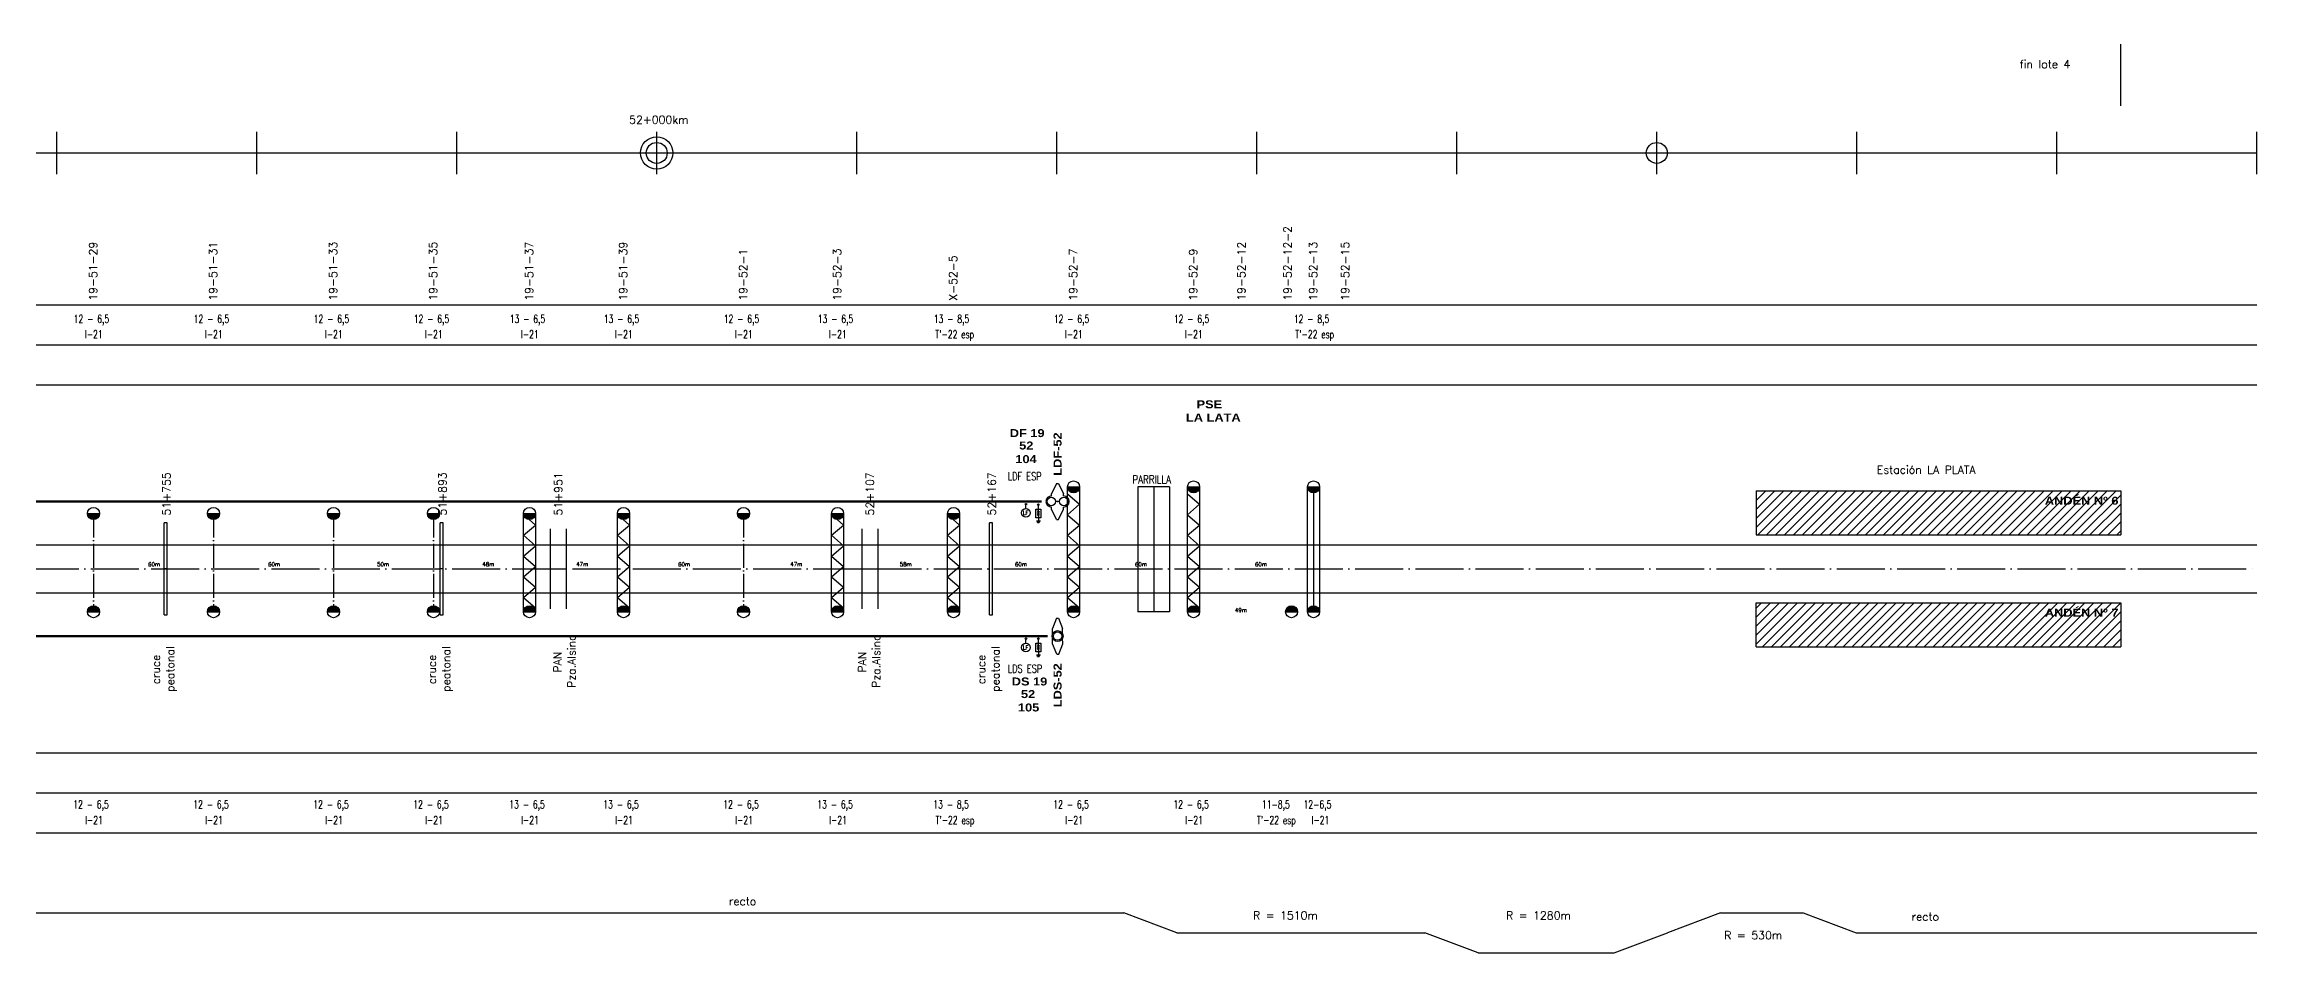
# Model space of a CAD drawing. Header units: millimetres. Extents: x 63 to 27368, y 135 to 1565.
# Drawn here: x 26262 to 27368, y 135 to 589 of the extents above; entities that cross this region are included whole.
import ezdxf

# ---------------------------------------------------------------- set-up
doc = ezdxf.new("R2010")
doc.units = ezdxf.units.MM
doc.linetypes.add('ACAD_ISO04W100', pattern=[30, 24, -3, 0, -3])
for name, color, linetype in [('CARTELES', 7, 'Continuous'), ('catenaria via ascendente', 7, 'Continuous'), ('catenaria vía descendente', 7, 'Continuous'), ('Descargadores', 30, 'Continuous'), ('Eje de entrevías', 254, 'Continuous'), ('ESQUEMA', 7, 'Continuous'), ('LDF', 5, 'Continuous'), ('LDS', 1, 'Continuous'), ('longitud vano', 7, 'Continuous'), ('Nº de poste', 6, 'Continuous'), ('progresivas', 4, 'Continuous'), ('retención LDF-LDS', 6, 'Continuous'), ('TEXTOS', 3, 'Continuous')]:
    doc.layers.add(name, color=color, linetype=linetype)
doc.styles.add('ROMANS', font='romans.shx', dxfattribs={"width": 0.7})
doc.styles.add('SIMPLEX', font='simplex.shx', dxfattribs={"width": 0.75})
doc.styles.add('STYLE1', font='romans.shx')
doc.styles.add('TEXTO_SELLO', font='')
doc.styles.get('TEXTO_SELLO').set_extended_font_data('Arial Black', bold=True)

# ---------------------------------------------------------------- blocks, each defined once
blk = doc.blocks.new('Retención LDS')
at = {"layer": 'retención LDF-LDS', "color": 4}
for p, q in [((-0.6, 9), (-2.6, 3.8)), ((-2.5, 1), (-2.6, 3.8)), ((-0.6, 9), (0.4, 9)), ((0.4, 9), (2.5, 3.8)), ((2.5, 1.1), (2.5, 3.8)), ((-2.5, -3.8), (-2.5, -1.1)), ((-0.4, -9), (-2.5, -3.8)), ((-0.4, -9), (0.6, -9)), ((0.6, -9), (2.6, -3.8)), ((2.6, -3.8), (2.5, -1))]:
    blk.add_line(p, q, dxfattribs=at)
for radius in [2.73, 2.1]:
    blk.add_circle((0, 0), radius, dxfattribs=at)
blk = doc.blocks.new('Retención LDF')
at = {"color": 5}
blk.add_circle((0, 0), 0.128, dxfattribs=at)
at = {"layer": 'retención LDF-LDS', "color": 5}
for p, q in [((-0.5, 9), (-3, 3.8)), ((-3, 2.8), (-3, 3.8)), ((1, 0), (-1, 0)), ((-0.5, 9), (0.5, 9)), ((0.5, 9), (3, 3.8)), ((3, 2.8), (3, 3.8)), ((-3, -3.8), (-3, -2.8)), ((-0.5, -9), (-3, -3.8)), ((-0.5, -9), (0.5, -9)), ((0.5, -9), (3, -3.8)), ((3, -3.8), (3, -2.8))]:
    blk.add_line(p, q, dxfattribs=at)
for centre in [(-3.1, 0), (3.1, 0)]:
    blk.add_circle(centre, 2.1, dxfattribs=at)
for centre, start, end in [((-3, 0), 90, 270), ((3, 0), 270, 90)]:
    blk.add_arc(centre, 2.79, start, end, dxfattribs=at)
blk = doc.blocks.new('Descargador')
at = {"color": 30}
for p, q in [((0, -3.8), (0, 0)), ((0, -4), (-0.5, -3.1)), ((0, -4.8), (-0.5, -3.9)), ((0, -5.6), (-0.5, -4.7)), ((0, -4), (0.5, -3.1)), ((0, -4.8), (0.5, -3.9)), ((0, -5.6), (0.5, -4.7))]:
    blk.add_line(p, q, dxfattribs=at)
at = {"layer": 'Descargadores', "color": 30}
for p, q in [((-1, -8.1), (1, -8.1)), ((-0.7, -8.5), (0.7, -8.5)), ((-0.4, -8.9), (0.4, -8.9)), ((0, -5.6), (0, -8.1))]:
    blk.add_line(p, q, dxfattribs=at)
blk.add_lwpolyline([(-1.3, -2.3), (1.3, -2.3), (1.3, -6.6), (-1.3, -6.6)], close=True, dxfattribs=at)
blk.add_circle((0, 0), 0.381, dxfattribs=at)
blk = doc.blocks.new('Localizador falla')
at = {"color": 30}
blk.add_line((0, -2.2), (0, 0), dxfattribs=at)
at = {"layer": 'Descargadores', "color": 30}
for centre, radius in [((0, 0), 0.381), ((0, -4.4), 2.18)]:
    blk.add_circle(centre, radius, dxfattribs=at)
at = {"layer": 'ESQUEMA', "color": 7, "style": 'ROMANS', "width": 0.9}
blk.add_text('LF', height=2, dxfattribs=at).set_placement((-1.5, -5.4))

msp = doc.modelspace()

# ---------------------------------------------------------------- hatches: boundary and pattern name
for points in [[(26779.6, 368), (26773.6, 368, 1)], [(26839.6, 368), (26833.6, 368, 1)], [(26899.6, 368), (26893.6, 368, 1)], [(26289.6, 354.7), (26283.6, 354.7, 1)], [(26349.6, 354.7), (26343.6, 354.7, 1)], [(26409.6, 354.7), (26403.6, 354.7, 1)], [(26459.6, 354.7), (26453.6, 354.7, 1)], [(26507.6, 354.7), (26501.6, 354.7, 1)], [(26554.6, 354.7), (26548.6, 354.7, 1)], [(26614.6, 354.7), (26608.6, 354.7, 1)], [(26661.6, 354.7), (26655.6, 354.7, 1)], [(26719.6, 354.7), (26713.6, 354.7, 1)], [(26289.6, 305.6), (26283.6, 305.6, -1)], [(26349.6, 305.6), (26343.6, 305.6, -1)], [(26409.6, 305.6), (26403.6, 305.6, -1)], [(26459.6, 305.6), (26453.6, 305.6, -1)], [(26507.6, 305.6), (26501.6, 305.6, -1)], [(26554.6, 305.6), (26548.6, 305.6, -1)], [(26614.6, 305.6), (26608.6, 305.6, -1)], [(26661.6, 305.6), (26655.6, 305.6, -1)], [(26719.6, 305.6), (26713.6, 305.6, -1)], [(26779.6, 305.6), (26773.6, 305.6, -1)], [(26839.6, 305.6), (26833.6, 305.6, -1)], [(26888.6, 305.6), (26882.6, 305.6, -1)], [(26899.6, 305.6), (26893.6, 305.6, -1)]]:
    msp.add_hatch(color=256).paths.add_polyline_path(points)
h = msp.add_hatch()
h.set_pattern_fill('ANSI31', color=8, style=0)
h.paths.add_polyline_path([(27300.2, 366), (27117.9, 366), (27117.9, 344), (27300.2, 344)])
h = msp.add_hatch()
h.set_pattern_fill('ANSI31', color=8, style=0)
h.paths.add_polyline_path([(27300.2, 310), (27117.9, 310), (27117.9, 288), (27300.2, 288)])

# ---------------------------------------------------------------- linework, layer by layer
for p, q in [((27300.2, 558.5), (27300.2, 589.4)), ((26268.2, 524.4), (26268.2, 545.6)), ((26368.2, 524.4), (26368.2, 545.6)), ((26468.2, 524.4), (26468.2, 545.6)), ((26568.2, 524.4), (26568.2, 545.6)), ((26668.2, 524.4), (26668.2, 545.6)), ((26768.2, 524.4), (26768.2, 545.6)), ((26868.2, 524.4), (26868.2, 545.6)), ((26968.2, 524.4), (26968.2, 545.6)), ((27068.2, 524.4), (27068.2, 545.6)), ((27168.2, 524.4), (27168.2, 545.6)), ((27268.2, 524.4), (27268.2, 545.6)), ((27368.2, 524.4), (27368.2, 545.6)), ((68.2, 535), (27368.2, 535)), ((68.2, 459), (27368.2, 459)), ((68.2, 439), (27368.2, 439)), ((68.2, 419), (27368.2, 419)), ((26773.6, 368), (26779.6, 368)), ((26773.6, 305.6), (26773.6, 368)), ((26773.6, 367.4), (26773.6, 367.4)), ((26779.6, 368), (26779.6, 305.6)), ((26779.6, 367.5), (26779.6, 367.5)), ((26833.6, 368), (26839.6, 368)), ((26833.6, 305.6), (26833.6, 368)), ((26833.6, 367.4), (26833.6, 367.4)), ((26839.6, 368), (26839.6, 305.6)), ((26839.6, 367.5), (26839.6, 367.5)), ((26893.6, 368), (26899.6, 368)), ((26893.6, 305.6), (26893.6, 368)), ((26893.6, 367.4), (26893.6, 367.4)), ((26896.6, 368), (26896.6, 305.6)), ((26899.6, 368), (26899.6, 305.6)), ((26899.6, 367.5), (26899.6, 367.5)), ((27117.9, 366), (27117.9, 344)), ((27117.9, 366), (27300.2, 366)), ((27300.2, 366), (27300.2, 344)), ((26283.6, 354.7), (26289.6, 354.7)), ((26343.6, 354.7), (26349.6, 354.7)), ((26403.6, 354.7), (26409.6, 354.7)), ((26453.6, 354.7), (26459.6, 354.7)), ((26501.6, 354.7), (26507.6, 354.7)), ((26501.6, 305.6), (26501.6, 354.7)), ((26501.6, 354.1), (26501.6, 354.1)), ((26507.6, 354.7), (26507.6, 305.6)), ((26507.6, 354.2), (26507.6, 354.3)), ((26548.6, 354.7), (26554.6, 354.7)), ((26548.6, 305.6), (26548.6, 354.7)), ((26548.6, 354.1), (26548.6, 354.1)), ((26554.6, 354.7), (26554.6, 305.6)), ((26554.6, 354.2), (26554.6, 354.3)), ((26608.6, 354.7), (26614.6, 354.7)), ((26655.6, 354.7), (26661.6, 354.7)), ((26655.6, 305.6), (26655.6, 354.7)), ((26655.6, 354.1), (26655.6, 354.1)), ((26661.6, 354.7), (26661.6, 305.6)), ((26661.6, 354.2), (26661.6, 354.3)), ((26713.6, 354.7), (26719.6, 354.7)), ((26713.6, 305.6), (26713.6, 354.7)), ((26713.6, 354.1), (26713.6, 354.1)), ((26719.6, 354.7), (26719.6, 305.6)), ((26719.6, 354.2), (26719.6, 354.3)), ((26773.6, 364.5), (26779.6, 359.3)), ((26773.6, 354.1), (26779.6, 359.3)), ((26773.6, 354.1), (26779.6, 348.9)), ((26833.6, 364.5), (26839.6, 359.3)), ((26833.6, 354.1), (26839.6, 359.3)), ((26833.6, 354.1), (26839.6, 348.9)), ((26322, 304.1), (26322, 350)), ((26323.5, 350), (26322, 350)), ((26323.5, 304.1), (26323.5, 350)), ((26460, 304.1), (26460, 350)), ((26461.5, 350), (26460, 350)), ((26461.5, 304.1), (26461.5, 350)), ((26501.6, 343.8), (26507.6, 348.9)), ((26501.6, 343.8), (26507.6, 338.6)), ((26504.4, 351.7), (26507.6, 348.9)), ((26514.9, 347), (26514.9, 307)), ((26522.9, 347), (26522.9, 307)), ((26548.6, 343.8), (26554.6, 348.9)), ((26548.6, 343.8), (26554.6, 338.6)), ((26551.4, 351.7), (26554.6, 348.9)), ((26655.6, 343.8), (26661.6, 348.9)), ((26655.6, 343.8), (26661.6, 338.6)), ((26658.4, 351.7), (26661.6, 348.9)), ((26670.8, 347), (26670.8, 307)), ((26678.8, 347), (26678.8, 307)), ((26713.6, 343.8), (26719.6, 348.9)), ((26713.6, 343.8), (26719.6, 338.6)), ((26716.4, 351.7), (26719.6, 348.9)), ((26734.6, 304.1), (26734.6, 350)), ((26736.1, 350), (26734.6, 350)), ((26736.1, 304.1), (26736.1, 350)), ((26773.6, 343.8), (26779.6, 348.9)), ((26773.6, 343.8), (26779.6, 338.6)), ((26833.6, 343.8), (26839.6, 348.9)), ((26833.6, 343.8), (26839.6, 338.6)), ((27117.9, 344), (27300.2, 344)), ((26501.6, 333.4), (26507.6, 338.6)), ((26501.6, 333.4), (26507.6, 328.2)), ((26548.6, 333.4), (26554.6, 338.6)), ((26548.6, 333.4), (26554.6, 328.2)), ((26655.6, 333.4), (26661.6, 338.6)), ((26655.6, 333.4), (26661.6, 328.2)), ((26713.6, 333.4), (26719.6, 338.6)), ((26713.6, 333.4), (26719.6, 328.2)), ((26773.6, 333.4), (26779.6, 338.6)), ((26773.6, 333.4), (26779.6, 328.2)), ((26833.6, 333.4), (26839.6, 338.6)), ((26833.6, 333.4), (26839.6, 328.2)), ((26323.5, 327), (26322, 327)), ((26461.5, 327), (26460, 327)), ((26501.6, 323), (26507.6, 328.2)), ((26501.6, 323), (26507.6, 317.8)), ((26514.9, 327), (26522.9, 327)), ((26548.6, 323), (26554.6, 328.2)), ((26548.6, 323), (26554.6, 317.8)), ((26655.6, 323), (26661.6, 328.2)), ((26655.6, 323), (26661.6, 317.8)), ((26670.8, 327), (26678.8, 327)), ((26713.6, 323), (26719.6, 328.2)), ((26713.6, 323), (26719.6, 317.8)), ((26773.6, 323), (26779.6, 328.2)), ((26773.6, 323), (26779.6, 317.8)), ((26833.6, 323), (26839.6, 328.2)), ((26833.6, 323), (26839.6, 317.8)), ((26501.6, 312.7), (26507.6, 317.8)), ((26501.6, 312.7), (26507.6, 307.5)), ((26548.6, 312.7), (26554.6, 317.8)), ((26548.6, 312.7), (26554.6, 307.5)), ((26655.6, 312.7), (26661.6, 317.8)), ((26655.6, 312.7), (26661.6, 307.5)), ((26713.6, 312.7), (26719.6, 317.8)), ((26713.6, 312.7), (26719.6, 307.5)), ((26773.6, 312.7), (26779.6, 317.8)), ((26773.6, 312.7), (26779.6, 307.5)), ((26833.6, 312.7), (26839.6, 317.8)), ((26833.6, 312.7), (26839.6, 307.5)), ((27117.9, 288), (27117.9, 310)), ((27117.9, 310), (27300.2, 310)), ((27300.2, 310), (27300.2, 288)), ((26283.6, 305.6), (26289.6, 305.6)), ((26322, 304.1), (26323.5, 304.1)), ((26343.6, 305.6), (26349.6, 305.6)), ((26403.6, 305.6), (26409.6, 305.6)), ((26453.6, 305.6), (26459.6, 305.6)), ((26460, 304.1), (26461.5, 304.1)), ((26501.6, 305.6), (26507.6, 305.6)), ((26507.2, 307.1), (26507.6, 307.5)), ((26548.6, 305.6), (26554.6, 305.6)), ((26554.2, 307.1), (26554.6, 307.5)), ((26608.6, 305.6), (26614.6, 305.6)), ((26655.6, 305.6), (26661.6, 305.6)), ((26661.2, 307.1), (26661.6, 307.5)), ((26713.6, 305.6), (26719.6, 305.6)), ((26719.2, 307.1), (26719.6, 307.5)), ((26734.6, 304.1), (26736.1, 304.1)), ((26773.6, 305.6), (26779.6, 305.6)), ((26779.2, 307.1), (26779.6, 307.5)), ((26833.6, 305.6), (26839.6, 305.6)), ((26839.2, 307.1), (26839.6, 307.5)), ((26882.6, 305.6), (26888.6, 305.6)), ((26893.6, 305.6), (26899.6, 305.6)), ((27117.9, 288), (27300.2, 288)), ((68.2, 235), (27368.2, 235)), ((68.2, 215), (27368.2, 215)), ((68.2, 195), (27368.2, 195)), ((23583.7, 155), (26801.7, 155)), ((26828.3, 145), (26801.7, 155)), ((27100.1, 155), (27073.5, 145)), ((27100.1, 155), (27141.3, 155)), ((27141.3, 155), (27167.9, 145)), ((26828.3, 145), (26952.3, 145)), ((26978.9, 135), (26952.3, 145)), ((27046.9, 135), (27073.5, 145)), ((27167.9, 145), (27368.2, 145)), ((26978.9, 135), (27046.9, 135))]:
    msp.add_line(p, q)
at = {"color": 5}
for p, q in [((26808.7, 368), (26808.7, 305.6)), ((26824.6, 368), (26808.7, 368)), ((26816.7, 368), (26816.7, 305.6)), ((26824.6, 368), (26824.6, 305.6)), ((26824.6, 305.6), (26808.7, 305.6))]:
    msp.add_line(p, q, dxfattribs=at)
at = {"linetype": 'ACAD_ISO04W100', "ltscale": 0.5}
for p, q in [((26286.6, 354.7), (26286.6, 305.6)), ((26346.6, 354.7), (26346.6, 305.6)), ((26406.6, 354.7), (26406.6, 305.6)), ((26456.6, 354.7), (26456.6, 305.6)), ((26611.6, 354.7), (26611.6, 305.6))]:
    msp.add_line(p, q, dxfattribs=at)
for centre, radius in [((26568.2, 535), 8.09), ((26568.2, 535), 5.24), ((27068.2, 535), 5.24), ((26776.6, 368), 3), ((26836.6, 368), 3), ((26896.6, 368), 3), ((26286.6, 354.7), 3), ((26346.6, 354.7), 3), ((26406.6, 354.7), 3), ((26456.6, 354.7), 3), ((26504.6, 354.7), 3), ((26551.6, 354.7), 3), ((26611.6, 354.7), 3), ((26658.6, 354.7), 3), ((26716.6, 354.7), 3), ((26286.6, 305.6), 3), ((26346.6, 305.6), 3), ((26406.6, 305.6), 3), ((26456.6, 305.6), 3), ((26504.6, 305.6), 3), ((26551.6, 305.6), 3), ((26611.6, 305.6), 3), ((26658.6, 305.6), 3), ((26716.6, 305.6), 3), ((26776.6, 305.6), 3), ((26836.6, 305.6), 3), ((26885.6, 305.6), 3), ((26896.6, 305.6), 3)]:
    msp.add_circle(centre, radius)
at = {"layer": 'catenaria via ascendente'}
for p, q in [((68.2, 339), (27368.2, 339)), ((68.2, 315), (26873.7, 315))]:
    msp.add_line(p, q, dxfattribs=at)
at = {"layer": 'catenaria vía descendente'}
msp.add_line((17302.1, 315), (27368.2, 315), dxfattribs=at)
at = {"layer": 'Eje de entrevías', "linetype": 'ACAD_ISO04W100'}
msp.add_line((68.2, 327), (27368.2, 327), dxfattribs=at)
at = {"layer": 'LDF', "lineweight": 50}
msp.add_line((25210.6, 360.7), (26760.6, 360.7), dxfattribs=at)
at = {"layer": 'LDS', "lineweight": 50}
msp.add_line((25207.6, 293.4), (26763.6, 293.4), dxfattribs=at)

# ---------------------------------------------------------------- block references
for name, p in [('Retención LDF', (26768.6, 360.7)), ('Retención LDS', (26768.6, 293.4))]:
    msp.add_blockref(name, p)
at = {"layer": 'Descargadores', "color": 30}
for name, p in [('Localizador falla', (26752.8, 359.4)), ('Descargador', (26759, 359.1)), ('Localizador falla', (26752.8, 292.1)), ('Descargador', (26759, 292.1))]:
    msp.add_blockref(name, p, dxfattribs=at)

# ---------------------------------------------------------------- texts
at = {"linetype": 'Continuous', "style": 'TEXTO_SELLO'}
for s, p in [('PSE', (26838.1, 407.3)), ('LA LATA', (26832.8, 400.7)), ('ANDÉN Nº 6', (27262.2, 359.1)), ('ANDÉN Nº 7', (27262.2, 303.1))]:
    msp.add_text(s, height=4, dxfattribs=at).set_placement(p)
for s, p in [('LDF-52', (26770.6, 373.6)), ('LDS-52', (26770.6, 257.8))]:
    msp.add_text(s, height=4, rotation=90, dxfattribs=at).set_placement(p)
at = {"linetype": 'Continuous'}
for s, style, width, p in [('LDF ESP', 'SIMPLEX', 0.75, (26743.7, 371.3)), ('PARRILLA', 'STYLE1', 0.8, (26806, 369.7)), ('LDS ESP', 'SIMPLEX', 0.75, (26743.7, 275.1))]:
    msp.add_text(s, height=4, dxfattribs=dict(at, style=style, width=width)).set_placement(p)
at = {"layer": 'CARTELES', "linetype": 'Continuous', "style": 'TEXTO_SELLO'}
for s, p in [('DF 19', (26744.7, 392.9)), ('52', (26749.4, 386.7)), ('104', (26747.5, 379.9)), ('DS 19', (26745.7, 268.7)), ('52', (26750.3, 262.4)), ('105', (26748.8, 255.7))]:
    msp.add_text(s, height=4, dxfattribs=at).set_placement(p)
at = {"layer": 'longitud vano', "linetype": 'Continuous', "style": 'STYLE1'}
for s, p in [('60m', (26313.9, 328.3)), ('60m', (26373.9, 328.3)), ('50m', (26428.4, 328.3)), ('48m', (26481, 328.3)), ('47m', (26528, 328.3)), ('60m', (26578.9, 328.3)), ('47m', (26635, 328.3)), ('58m', (26689.7, 328.3)), ('60m', (26747.3, 328.3)), ('60m', (26807.3, 328.3)), ('60m', (26867.3, 328.3)), ('49m', (26857.3, 305.4))]:
    msp.add_text(s, height=2, dxfattribs=at).set_placement(p)
at = {"layer": 'Nº de poste', "linetype": 'Continuous', "style": 'STYLE1'}
for s, p in [('19-52-12-2', (26885.6, 461.1)), ('19-51-29', (26288.4, 461.1)), ('19-51-31', (26348.4, 461.1)), ('19-51-33', (26408.4, 461.1)), ('19-51-35', (26458.4, 461.1)), ('19-51-37', (26506.4, 461.1)), ('19-51-39', (26553.4, 461.1)), ('19-52-12', (26862.5, 461.1)), ('19-52-13', (26898.4, 461.1)), ('19-52-15', (26914.4, 461.1)), ('19-52-1', (26613.4, 461.1)), ('19-52-3', (26660.4, 461.1)), ('X-52-5', (26718.4, 461.1)), ('19-52-7', (26778.4, 461.1)), ('19-52-9', (26838.4, 461.1))]:
    msp.add_text(s, height=4, rotation=90, dxfattribs=at).set_placement(p)
at = {"layer": 'progresivas', "linetype": 'Continuous', "style": 'STYLE1'}
msp.add_text('52+000km', height=4, dxfattribs=at).set_placement((26554.4, 549.6))
for s, p in [('51+755', (26325.1, 353.7)), ('51+893', (26463.1, 353.7)), ('51+951', (26521, 353.7)), ('52+107', (26676.8, 353.7)), ('52+167', (26737.7, 353.7))]:
    msp.add_text(s, height=4, rotation=90, dxfattribs=at).set_placement(p)
at = {"layer": 'TEXTOS', "linetype": 'Continuous', "style": 'STYLE1'}
for s, p in [('fin lote 4', (27249.6, 577.4)), ('Estación LA PLATA', (27178.2, 374.6)), ('recto', (26604.3, 158.8)), ('R = 1510m', (26866.3, 151.7)), ('R = 1280m', (26992.8, 151.7)), ('recto', (27195.6, 151.1)), ('R = 530m', (27101.9, 141.8))]:
    msp.add_text(s, height=4, dxfattribs=at).set_placement(p)
at = {"layer": 'TEXTOS', "linetype": 'Continuous', "style": 'STYLE1', "width": 0.7}
for s, p in [('12 - 6,5', (26276.7, 450)), ('12 - 6,5', (26336.7, 450)), ('12 - 6,5', (26396.7, 450)), ('12 - 6,5', (26446.7, 450)), ('13 - 6,5', (26494.7, 450)), ('13 - 6,5', (26541.7, 450)), ('12 - 6,5', (26601.7, 450)), ('13 - 6,5', (26648.7, 450)), ('13 - 8,5', (26706.7, 450)), ('12 - 6,5', (26766.7, 450)), ('12 - 6,5', (26826.7, 450)), ('12 - 8,5', (26886.7, 450)), ('I-21', (26282.3, 442.3)), ('I-21', (26342.3, 442.3)), ('I-21', (26402.3, 442.3)), ('I-21', (26452.3, 442.3)), ('I-21', (26500.3, 442.3)), ('I-21', (26547.3, 442.3)), ('I-21', (26607.3, 442.3)), ('I-21', (26654.3, 442.3)), ("T'-22 esp", (26707.5, 442.3)), ('I-21', (26772.3, 442.3)), ('I-21', (26832.3, 442.3)), ("T'-22 esp", (26887.5, 442.3)), ('12 - 6,5', (26276.5, 207.2)), ('12 - 6,5', (26336.5, 207.2)), ('12 - 6,5', (26396.5, 207.2)), ('12 - 6,5', (26446.5, 207.2)), ('13 - 6,5', (26494.5, 207.2)), ('13 - 6,5', (26541.5, 207.2)), ('12 - 6,5', (26601.5, 207.2)), ('13 - 6,5', (26648.5, 207.2)), ('13 - 8,5', (26706.5, 207.2)), ('12 - 6,5', (26766.5, 207.2)), ('12 - 6,5', (26826.5, 207.2)), ('11-8,5', (26870.8, 207.2)), ('12-6,5', (26891.6, 207.2)), ('I-21', (26282.4, 199.4)), ('I-21', (26342.4, 199.4)), ('I-21', (26402.4, 199.4)), ('I-21', (26452.4, 199.4)), ('I-21', (26500.4, 199.4)), ('I-21', (26547.4, 199.4)), ('I-21', (26607.4, 199.4)), ('I-21', (26654.4, 199.4)), ("T'-22 esp", (26707.6, 199.4)), ('I-21', (26772.4, 199.4)), ('I-21', (26832.4, 199.4)), ("T'-22 esp", (26868.3, 199.4)), ('I-21', (26895.6, 199.4))]:
    msp.add_text(s, height=4, dxfattribs=at).set_placement(p)
at = {"layer": 'TEXTOS', "linetype": 'Continuous', "style": 'STYLE1'}
for s, p in [('peatonal', (26326.9, 265.5)), ('peatonal', (26464.9, 265.5)), ('Pza.Alsina', (26527.6, 267.5)), ('Pza.Alsina', (26679.9, 267.5)), ('peatonal', (26739.5, 265.5)), ('cruce', (26319.8, 269.3)), ('cruce', (26457.8, 269.3)), ('PAN', (26520.6, 275.1)), ('PAN', (26672.9, 275.1)), ('cruce', (26732.4, 269.3))]:
    msp.add_text(s, height=4, rotation=90, dxfattribs=at).set_placement(p)

doc.saveas('drawing.dxf')
